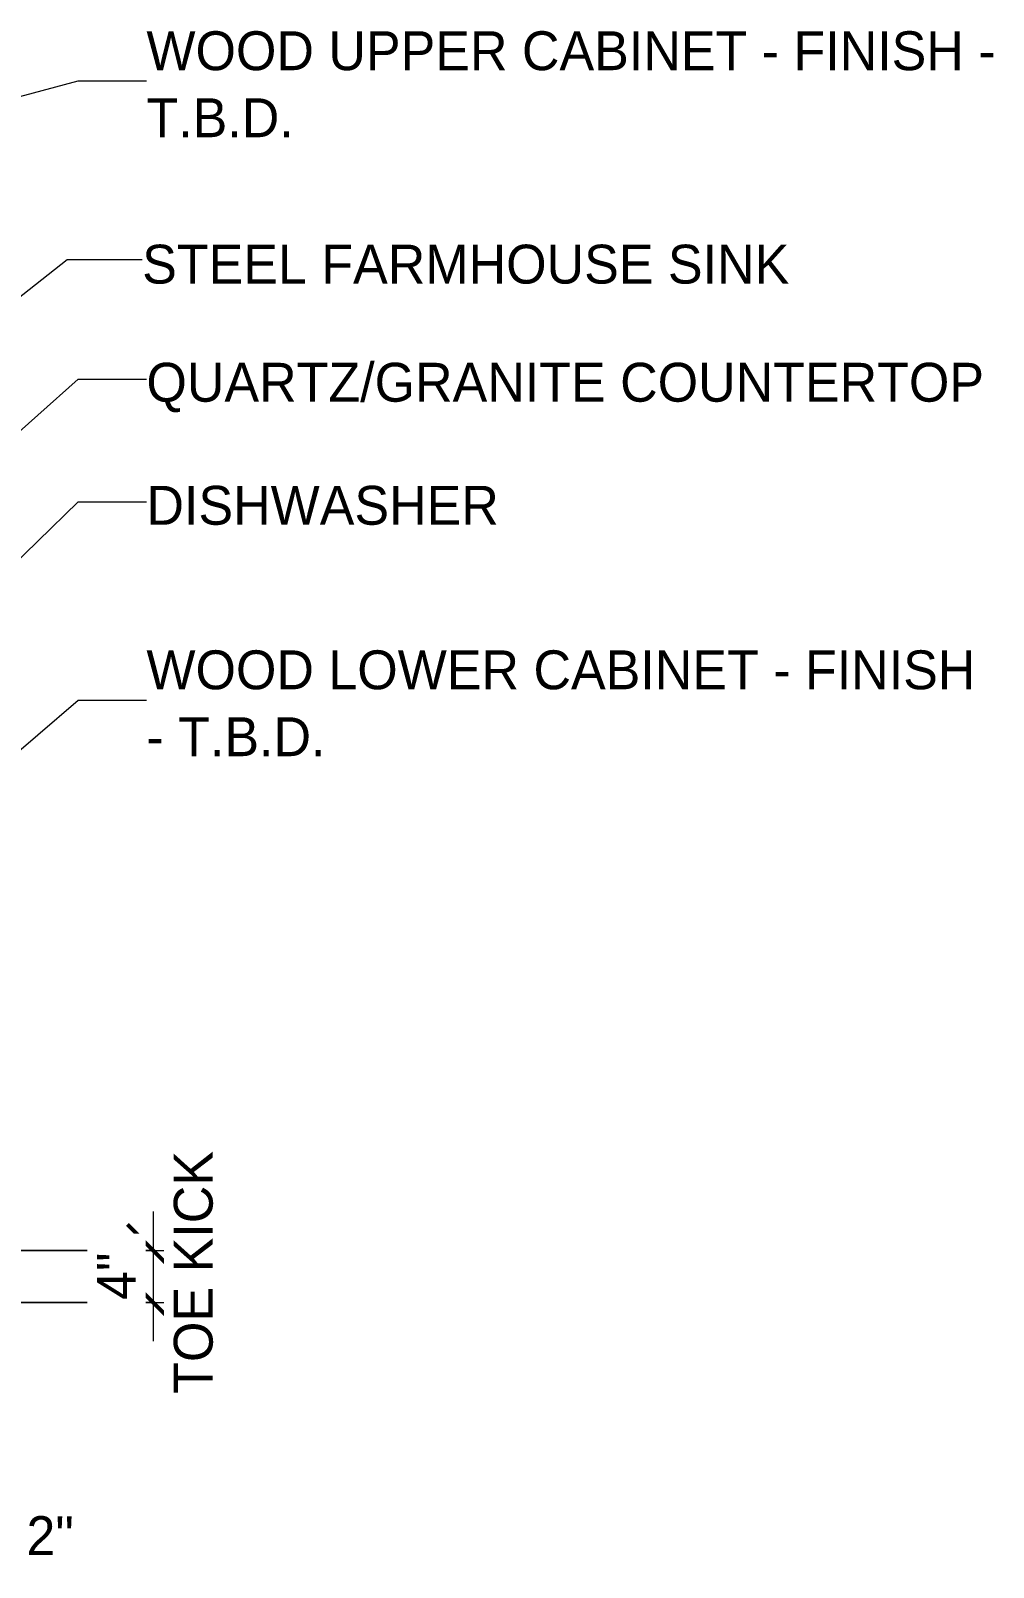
# Model space of a CAD drawing. Header units: inches. Extents: x 3011 to 5543, y -20 to 12119.
# Drawn here: x 3403.8 to 3478.1, y -20.4 to 98.1 of the extents above; entities that cross this region are included whole.
import ezdxf

# ---------------------------------------------------------------- set-up
doc = ezdxf.new("R2010")
doc.units = ezdxf.units.IN
doc.header["$MEASUREMENT"] = 0
for name, color, linetype, lineweight in [('A-ANNO-DIMS', 211, 'Continuous', 9), ('A-ANNO-DIMS-32', 211, 'Continuous', 9), ('A-ANNO-NOTE', 131, 'Continuous', 9), ('G-ANNO-TEXT', 231, 'Continuous', 9)]:
    doc.layers.add(name, color=color, linetype=linetype, lineweight=lineweight)
doc.styles.add('Century Gothic', font='ufonts.com_century-gothic.ttf', dxfattribs={"height": 3})
doc.dimstyles.new('OD_1__HACK_2', dxfattribs={"dimscale": 12, "dimtxt": 3.132505, "dimasz": 0.333333, "dimexe": 0.25, "dimexo": 0.166667, "dimgap": 0.041667, "dimtad": 1, "dimdec": 0, "dimzin": 3, "dimdsep": 46, "dimlunit": 4, "dimtxsty": 'Century Gothic', "dimblk1": 'OBLIQUE', "dimblk2": 'OBLIQUE', "dimsah": 1, "dimcen": 0.09, "dimdle": 0.25, "dimazin": 0, "dimtfac": 1, "dimtdec": 4, "dimtix": 1, "dimtmove": 1, "dimatfit": 3, "dimfxl": 1, "dimtvp": 1, "dimtfill": 1, "dimfrac": 2, "dimtolj": 1, "dimtzin": 0, "dimarcsym": 2})
doc.dimstyles.new('OD_1__HACK_2_1', dxfattribs={"dimscale": 12, "dimtxt": 3.132505, "dimasz": 0.333333, "dimexe": 0.25, "dimexo": 0.166667, "dimgap": 0.041667, "dimtad": 1, "dimdec": 0, "dimzin": 3, "dimdsep": 46, "dimlunit": 4, "dimtxsty": 'Century Gothic', "dimblk1": 'OBLIQUE', "dimblk2": 'OBLIQUE', "dimsah": 1, "dimcen": 0.09, "dimdle": 0.25, "dimazin": 0, "dimtfac": 1, "dimtdec": 4, "dimtix": 1, "dimtmove": 0, "dimatfit": 3, "dimfxl": 1, "dimtvp": 1, "dimtfill": 1, "dimfrac": 2, "dimtolj": 1, "dimtzin": 0, "dimarcsym": 2})

# ---------------------------------------------------------------- blocks, each defined once
blk = doc.blocks.new('DIMBLOCK25-1ST FLOOR - 1BD B - ADA TYPE B - KITCHEN SIDE WING')
at = {"layer": 'A-ANNO-DIMS-32'}
for p, q in [((3398.67, 32), (3398.67, -14.7)), ((3398.67, -11.7), (3398.67, 32)), ((3397.12, -2), (3397.12, -14.7)), ((3397.12, -11.7), (3397.12, -2)), ((3397.12, -11.7), (3401.67, -11.7))]:
    blk.add_line(p, q, dxfattribs=at)
at = {"layer": 'A-ANNO-DIMS-32', "lineweight": 50}
for p, q in [((3397.12, -11.7), (3399.12, -9.7)), ((3398.67, -11.7), (3400.67, -9.7)), ((3397.12, -11.7), (3395.12, -13.7)), ((3398.67, -11.7), (3396.67, -13.7))]:
    blk.add_line(p, q, dxfattribs=at)
at = {"layer": 'A-ANNO-DIMS-32'}
blk.add_ellipse((3403.45, -11.7), major_axis=(0, 6.18), ratio=0.899201, start_param=1.570796, end_param=3.141593, dxfattribs=at)
at = {"layer": 'A-ANNO-DIMS-32', "color": 0, "insert": (3403.45, -16.49), "char_height": 3, "width": 4.3557, "attachment_point": 1, "line_spacing_factor": 0.984502, "style": 'Century Gothic', "bg_fill": 3, "box_fill_scale": 1.25, "bg_fill_color": 256, "bg_fill_true_color": 13158600, "bg_fill_transparency": 0}
blk.add_mtext('2"', dxfattribs=at)
blk = doc.blocks.new('_Oblique')
at = {"color": 0, "linetype": 'ByBlock', "lineweight": -2}
blk.add_line((-0.5, -0.5), (0.5, 0.5), dxfattribs=at)
blk = doc.blocks.new('DIMBLOCK26-1ST FLOOR - 1BD B - ADA TYPE B - KITCHEN SIDE WING')
at = {"layer": 'A-ANNO-DIMS-32', "lineweight": 50}
for p, q in [((3413.24, 4), (3411.24, 6)), ((3413.24, 4), (3415.24, 2)), ((3413.24, 0), (3411.24, 2)), ((3413.24, 0), (3415.24, -2))]:
    blk.add_line(p, q, dxfattribs=at)
at = {"layer": 'A-ANNO-DIMS-32'}
for p, q in [((3413.24, 7), (3413.24, -3)), ((3399.12, 4), (3416.24, 4)), ((3413.24, 4), (3399.12, 4)), ((3399.12, 0), (3416.24, 0)), ((3413.24, 0), (3399.12, 0))]:
    blk.add_line(p, q, dxfattribs=at)
at = {"layer": 'A-ANNO-DIMS-32', "color": 0, "char_height": 3, "attachment_point": 1, "rotation": 90, "line_spacing_factor": 0.984502, "style": 'Century Gothic', "bg_fill": 3, "box_fill_scale": 1.25, "bg_fill_color": 256, "bg_fill_true_color": 13158600, "bg_fill_transparency": 0}
for s, insert, width in [('TOE KICK', (3414.82, -7.05), 21.7187), ('4"', (3408.89, 0.19), 4.3557)]:
    blk.add_mtext(s, dxfattribs=dict(at, insert=insert, width=width))

msp = doc.modelspace()

# ---------------------------------------------------------------- linework, layer by layer
at = {"layer": 'A-ANNO-NOTE'}
msp.add_line((3406.6, 80.45), (3412.38, 80.45), dxfattribs=at)
at = {"layer": 'G-ANNO-TEXT'}
for p, q in [((3298.95, 65.15), (3407.43, 94.21)), ((3407.43, 94.21), (3412.71, 94.21)), ((3367.3, 35.36), (3407.43, 71.22)), ((3407.43, 71.22), (3412.71, 71.22)), ((3407.43, 61.74), (3412.71, 61.74)), ((3407.43, 46.46), (3412.71, 46.46))]:
    msp.add_line(p, q, dxfattribs=at)

# ---------------------------------------------------------------- texts
at = {"layer": 'A-ANNO-NOTE', "insert": (3412.38, 81.58), "char_height": 3, "width": 57.368, "attachment_point": 1, "style": 'Century Gothic'}
msp.add_mtext('STEEL FARMHOUSE SINK', dxfattribs=at)
at = {"layer": 'G-ANNO-TEXT', "char_height": 3, "attachment_point": 1, "style": 'Century Gothic'}
for s, insert, width in [('WOOD UPPER CABINET - FINISH -', (3412.71, 98.04), 79.891), ('T.B.D.', (3412.71, 92.87), 13.231), ('QUARTZ/GRANITE COUNTERTOP', (3412.71, 72.47), 78.376), ('DISHWASHER', (3412.71, 62.98), 31.916), ('WOOD LOWER CABINET - FINISH', (3412.71, 50.29), 78.982), ('- T.B.D.', (3412.71, 45.13), 16.362)]:
    msp.add_mtext(s, dxfattribs=dict(at, insert=insert, width=width))

# ---------------------------------------------------------------- dimensions: what is measured, and where the dimension line sits
at = {"layer": 'A-ANNO-DIMS'}
dim = msp.add_linear_dim(base=(3398.67, -11.7), p1=(3397.12, 0), p2=(3398.67, 34), angle=0, dimstyle='OD_1__HACK_2', override={"dimpost": '<>', "dimfxl": 34.035459}, dxfattribs=at)
dim.commit()
dim.dimension.update_dxf_attribs({"geometry": 'DIMBLOCK25-1ST FLOOR - 1BD B - ADA TYPE B - KITCHEN SIDE WING', "text_midpoint": (3405.63, -18.49), "dimtype": 160})

# ---------------------------------------------------------------- next in the draw order: linework, layer by layer
at = {"layer": 'A-ANNO-NOTE'}
msp.add_line((3342.79, 30.01), (3406.6, 80.45), dxfattribs=at)
at = {"layer": 'G-ANNO-TEXT'}
for p, q in [((3367.3, 22.71), (3407.43, 61.74)), ((3389.22, 30.76), (3407.43, 46.46))]:
    msp.add_line(p, q, dxfattribs=at)

# ---------------------------------------------------------------- next in the draw order: dimensions: what is measured, and where the dimension line sits
at = {"layer": 'A-ANNO-DIMS'}
dim = msp.add_linear_dim(base=(3413.24, 0), p1=(3397.12, 4), p2=(3397.12, 0), angle=90, text='<>\\XTOE KICK', dimstyle='OD_1__HACK_2_1', override={"dimpost": '<>', "dimfxl": 4}, dxfattribs=at)
dim.commit()
dim.dimension.update_dxf_attribs({"geometry": 'DIMBLOCK26-1ST FLOOR - 1BD B - ADA TYPE B - KITCHEN SIDE WING', "text_midpoint": (3413.24, 2)})

doc.saveas('drawing.dxf')
